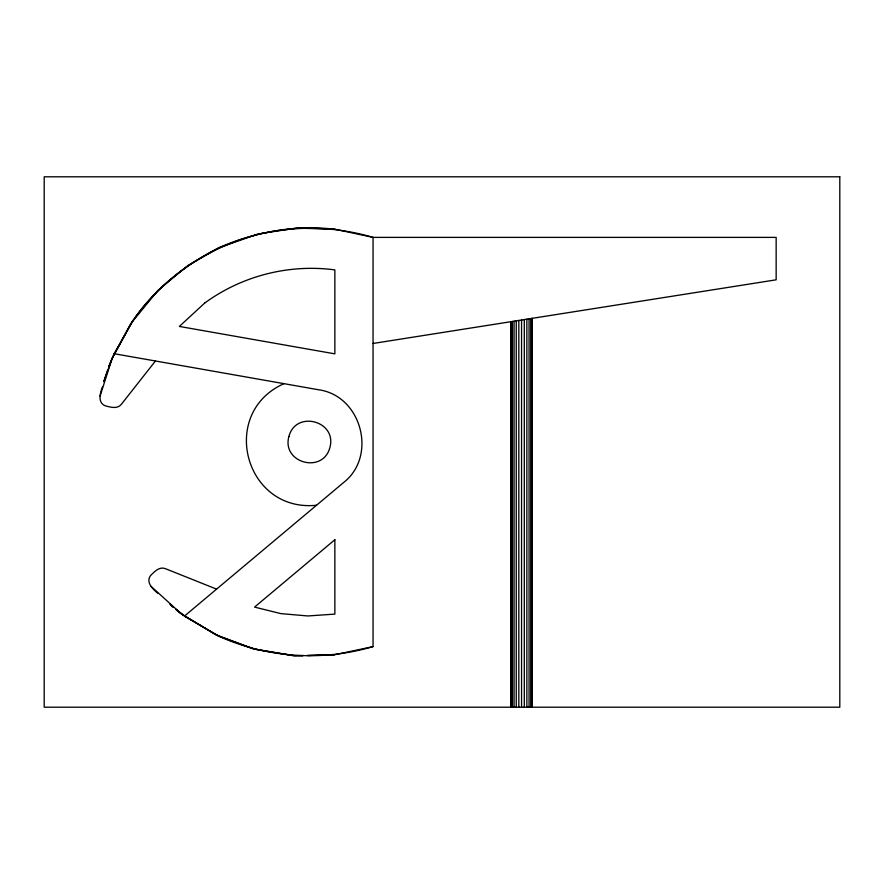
<?xml version="1.0" encoding="UTF-8"?>
<svg xmlns="http://www.w3.org/2000/svg" width="884" height="884" viewBox="0 0 884 884"><rect width="100%" height="100%" fill="white"/><g stroke="black" fill="none" stroke-linecap="round" stroke-linejoin="round"><path stroke-width="1.33" d="M102.445 386.927C100.19 392.75 97.395 402.485 105.03 405.734C110.235 407.126 117.384 409.414 121.362 404.297L155.44 360.992M100.091 396.12L112.025 358.584L133.23 320.019L114.146 353.711L108.997 366.252M107.627 370.087L103.782 381.667L112.025 358.584L130.622 323.864L158.059 290.295L187.839 265.543L219.166 247.642L258.194 233.928L296.471 228.105L335.18 229.276L373.048 237.387L776.152 237.387L776.152 279.819L373.048 343.467M108.986 366.241L112.025 358.584M283.963 383.656C218.249 413.104 244.901 512.598 316.538 505.25M308.162 655.486L334.362 654.823L373.048 646.613L373.048 237.387C322.439 222.381 267.333 226.05 219.166 247.642C185.596 264.36 155.949 288.394 134.081 318.98C178.59 255.399 258.172 220.127 335.18 229.276M373.048 646.613C322.218 661.597 266.869 658.005 218.569 636.082L184.458 616.082L175.861 609.452M303.002 655.585L293.112 655.663L253.299 648.801L218.569 636.082L184.458 616.082L343.489 482.631C377.656 456.1 361.468 395.656 318.616 389.767L114.146 353.711M307.091 655.486L334.362 654.823M302.825 655.608L294.825 655.784L255.785 649.464M253.299 648.801L215.475 634.601L180.988 613.54L176.811 610.258M216.569 589.131L165.407 568.666C159.396 566.224 154.357 571.782 150.545 575.583C145.551 582.224 152.844 589.252 157.706 593.175M175.861 609.209L183.585 615.452M169.706 603.993L173.805 607.474M170.623 605.164L172.645 606.965M151.076 586.39L180.988 613.54M532.168 318.351L532.168 707.2M531.803 318.406L531.803 707.2M530.743 318.572L530.743 707.2M529.063 318.837L529.063 707.2M526.864 319.179L526.864 707.2M524.3 319.588L524.3 707.2M521.56 320.019L521.56 707.2M518.82 320.45L518.82 707.2M516.256 320.859L516.256 707.2M514.057 321.201L514.057 707.2M512.377 321.467L512.377 707.2M511.317 321.643L511.317 707.2M510.952 321.699L510.952 707.2M288.902 436.508C281.51 463.039 323.036 474.167 329.898 447.492C337.29 420.961 295.764 409.833 288.902 436.508M204.668 303.09L179.364 326.439L334.859 353.854L334.859 269.896C289.079 263.786 241.929 275.797 204.668 303.09M334.859 539.726L254.57 607.098L280.858 613.618L307.842 615.96L334.859 614.104L334.859 539.726M839.8 176.8L44.2 176.8L44.2 707.2L839.8 707.2L839.8 176.8"/></g></svg>
